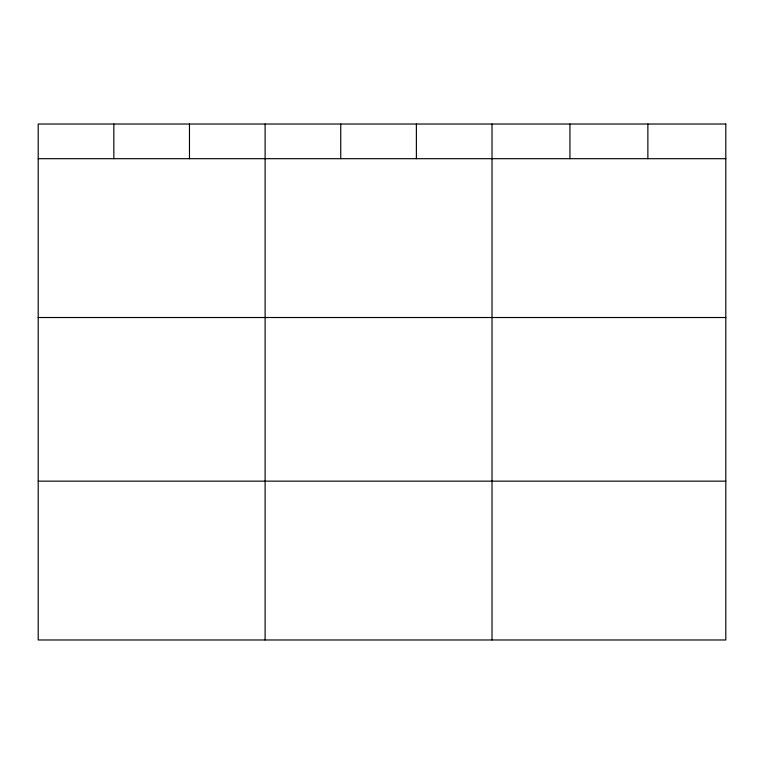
<?xml version="1.0" encoding="UTF-8"?>
<svg xmlns="http://www.w3.org/2000/svg" width="764" height="764" viewBox="0 0 764 764"><rect width="100%" height="100%" fill="white"/><g stroke="black" fill="none" stroke-linecap="round" stroke-linejoin="round"><path stroke-width="1.15" d="M38.2 158.692L725.8 158.692M38.2 317.518L725.8 317.518M38.2 481.148L725.8 481.148M647.872 124.026L647.872 158.692M569.944 124.026L569.944 158.692M492.016 124.026L492.016 639.974M416.38 124.026L416.38 158.692M340.744 124.026L340.744 158.692M265.108 124.026L265.108 639.974M189.472 124.026L189.472 158.692M113.836 124.026L113.836 158.692M725.8 124.026L38.2 124.026L38.2 639.974L725.8 639.974L725.8 124.026"/></g></svg>
